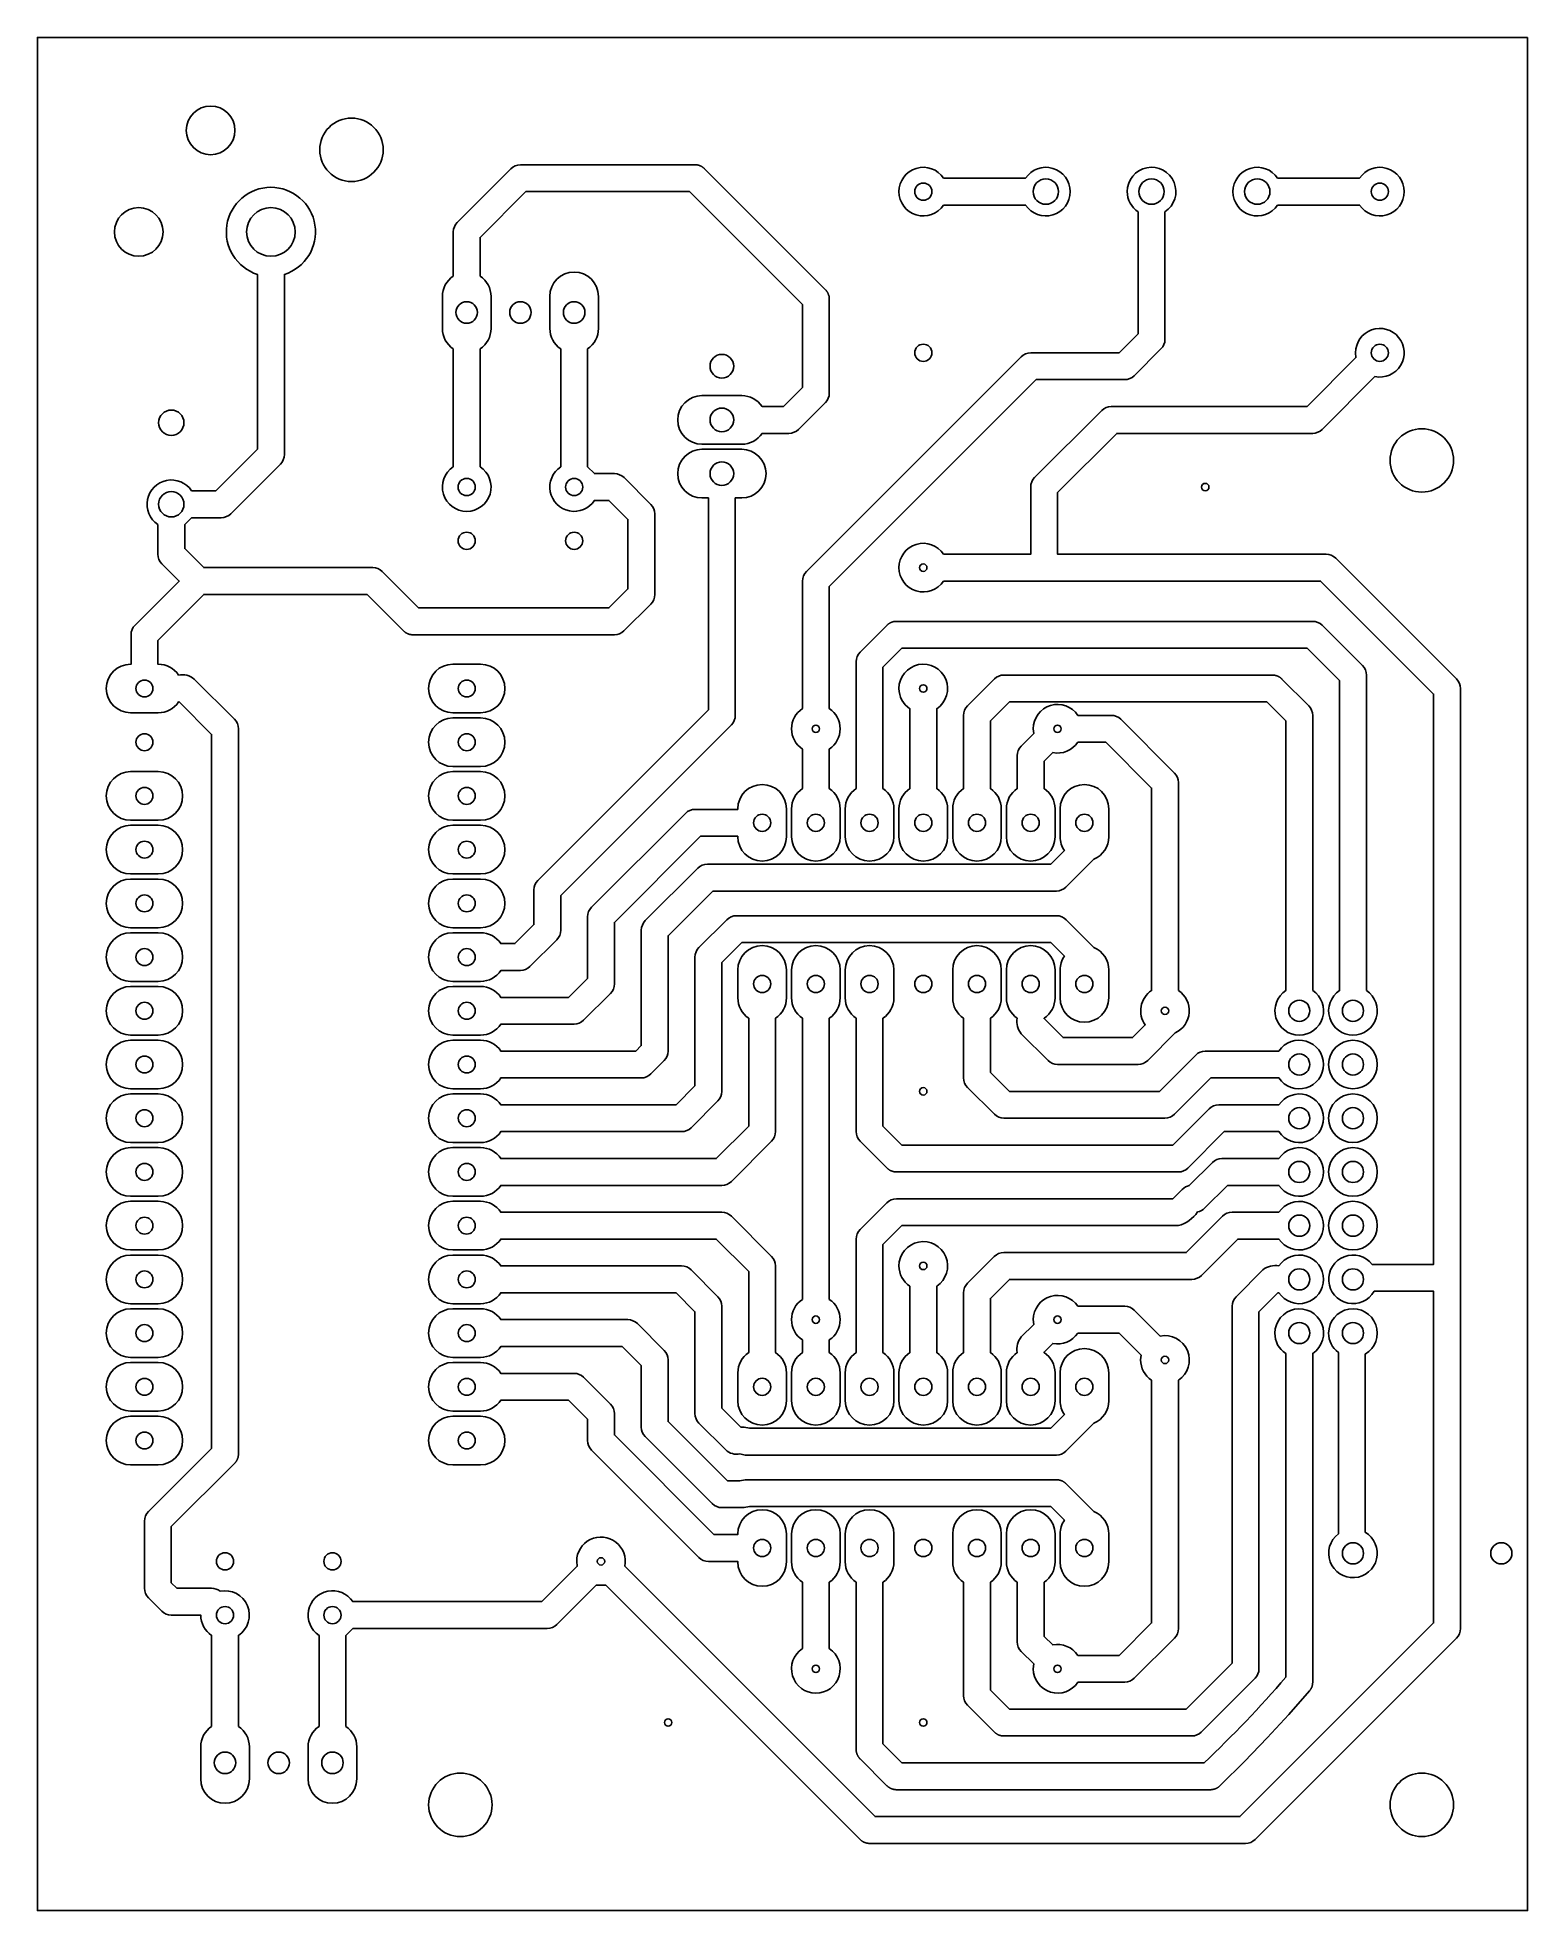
# Model space of a CAD drawing. Extents: x 86.3 to 156.8, y 5.1 to 93.7.
import ezdxf

# ---------------------------------------------------------------- set-up
doc = ezdxf.new("R2010")
doc.units = 0
for name, color, linetype in [('20', 30, 'CONTINUOUS'), ('44', 4, 'CONTINUOUS'), ('DEFAULT', 7, 'CONTINUOUS')]:
    doc.layers.add(name, color=color, linetype=linetype)

msp = doc.modelspace()

# ---------------------------------------------------------------- linework, layer by layer
at = {"layer": '20'}
msp.add_lwpolyline([(156.782, 93.679), (156.782, 5.109), (86.317, 5.109), (86.317, 93.679), (156.782, 93.679)], dxfattribs=at)
at = {"layer": '20', "extrusion": (0, 0, -1)}
for centre in [(-101.167, 88.367), (-151.782, 73.679), (-106.317, 10.109), (-151.782, 10.109)]:
    msp.add_circle(centre, 1.5, dxfattribs=at)
at = {"layer": '44', "extrusion": (0, 0, -1)}
for centre, radius in [((-94.507, 89.284), 1.15), ((-134.002, 86.389), 0.6), ((-139.002, 86.389), 0.6), ((-144.002, 86.389), 0.6), ((-128.207, 86.389), 0.406), ((-149.797, 86.389), 0.406), ((-91.107, 84.484), 1.15), ((-97.357, 84.484), 1.15), ((-106.617, 80.674), 0.508), ((-109.157, 80.674), 0.508), ((-111.697, 80.674), 0.508), ((-128.207, 78.769), 0.406), ((-149.797, 78.769), 0.406), ((-118.682, 78.134), 0.559), ((-92.647, 75.461), 0.6), ((-118.682, 75.594), 0.559), ((-118.682, 73.054), 0.559), ((-106.617, 72.419), 0.406), ((-111.697, 72.419), 0.406), ((-92.647, 71.606), 0.6), ((-141.542, 72.419), 0.175), ((-106.617, 69.879), 0.406), ((-111.697, 69.879), 0.406), ((-128.207, 68.609), 0.175), ((-91.377, 62.894), 0.4), ((-106.617, 62.894), 0.4), ((-128.207, 62.894), 0.175), ((-123.127, 60.989), 0.175), ((-134.557, 60.989), 0.175), ((-91.377, 60.354), 0.4), ((-106.617, 60.354), 0.4), ((-91.377, 57.814), 0.4), ((-106.617, 57.814), 0.4), ((-120.587, 56.544), 0.406), ((-123.127, 56.544), 0.406), ((-125.667, 56.544), 0.406), ((-128.207, 56.544), 0.406), ((-130.747, 56.544), 0.406), ((-133.287, 56.544), 0.406), ((-135.827, 56.544), 0.406), ((-91.377, 55.274), 0.4), ((-106.617, 55.274), 0.4), ((-91.377, 52.734), 0.4), ((-106.617, 52.734), 0.4), ((-91.377, 50.194), 0.4), ((-106.617, 50.194), 0.4), ((-120.587, 48.924), 0.406), ((-123.127, 48.924), 0.406), ((-125.667, 48.924), 0.406), ((-128.207, 48.924), 0.406), ((-130.747, 48.924), 0.406), ((-133.287, 48.924), 0.406), ((-135.827, 48.924), 0.406), ((-91.377, 47.654), 0.4), ((-106.617, 47.654), 0.4), ((-139.637, 47.654), 0.175), ((-145.987, 47.654), 0.5), ((-148.527, 47.654), 0.5), ((-91.377, 45.114), 0.4), ((-106.617, 45.114), 0.4), ((-145.987, 45.114), 0.5), ((-148.527, 45.114), 0.5), ((-128.207, 43.844), 0.175), ((-91.377, 42.574), 0.4), ((-106.617, 42.574), 0.4), ((-145.987, 42.574), 0.5), ((-148.527, 42.574), 0.5), ((-91.377, 40.034), 0.4), ((-106.617, 40.034), 0.4), ((-145.987, 40.034), 0.5), ((-148.527, 40.034), 0.5), ((-91.377, 37.494), 0.4), ((-106.617, 37.494), 0.4), ((-145.987, 37.494), 0.5), ((-148.527, 37.494), 0.5), ((-128.207, 35.589), 0.175), ((-145.987, 34.954), 0.5), ((-148.527, 34.954), 0.5), ((-91.377, 34.954), 0.4), ((-106.617, 34.954), 0.4), ((-91.377, 32.414), 0.4), ((-106.617, 32.414), 0.4), ((-123.127, 33.049), 0.175), ((-134.557, 33.049), 0.175), ((-145.987, 32.414), 0.5), ((-148.527, 32.414), 0.5), ((-139.637, 31.144), 0.175), ((-91.377, 29.874), 0.4), ((-106.617, 29.874), 0.4), ((-120.587, 29.874), 0.406), ((-123.127, 29.874), 0.406), ((-125.667, 29.874), 0.406), ((-128.207, 29.874), 0.406), ((-130.747, 29.874), 0.406), ((-133.287, 29.874), 0.406), ((-135.827, 29.874), 0.406), ((-91.377, 27.334), 0.4), ((-106.617, 27.334), 0.4), ((-120.587, 22.254), 0.406), ((-123.127, 22.254), 0.406), ((-125.667, 22.254), 0.406), ((-128.207, 22.254), 0.406), ((-130.747, 22.254), 0.406), ((-133.287, 22.254), 0.406), ((-135.827, 22.254), 0.406), ((-148.527, 21.999), 0.5), ((-155.543, 21.999), 0.5), ((-95.187, 21.619), 0.406), ((-100.267, 21.619), 0.406), ((-112.967, 21.619), 0.175), ((-95.187, 19.079), 0.406), ((-100.267, 19.079), 0.406), ((-123.127, 16.539), 0.175), ((-134.557, 16.539), 0.175), ((-116.142, 13.999), 0.175), ((-128.207, 13.999), 0.175), ((-95.187, 12.094), 0.508), ((-97.727, 12.094), 0.508), ((-100.267, 12.094), 0.508)]:
    msp.add_circle(centre, radius, dxfattribs=at)
at = {"layer": 'DEFAULT'}
for points in [[(123.573, 81.761), (123.585, 81.749), (123.596, 81.737), (123.607, 81.725), (123.618, 81.712), (123.628, 81.699), (123.638, 81.686), (123.648, 81.673), (123.657, 81.659), (123.666, 81.645), (123.674, 81.631), (123.682, 81.617), (123.69, 81.603), (123.697, 81.588), (123.704, 81.574), (123.711, 81.559), (123.717, 81.544), (123.723, 81.53), (123.728, 81.515), (123.733, 81.5), (123.737, 81.485), (123.742, 81.47), (123.745, 81.455), (123.749, 81.44), (123.752, 81.425), (123.754, 81.41), (123.756, 81.396), (123.758, 81.381), (123.76, 81.366), (123.761, 81.352), (123.762, 81.337), (123.762, 81.323), (123.762, 76.864, -0.198903), (123.576, 76.415), (122.31, 75.148, -0.200876), (121.857, 74.959), (120.581, 74.959, -0.251571), (119.622, 74.444), (117.743, 74.444, -1), (117.743, 76.744), (119.622, 76.744, -0.251571), (120.581, 76.229), (121.594, 76.229), (122.492, 77.127), (122.492, 81.046), (117.149, 86.389), (109.42, 86.389), (107.252, 84.221), (107.252, 82.394, -0.251571), (107.767, 81.436), (107.767, 79.912, -0.251571), (107.252, 78.953), (107.252, 73.377, -3.320926), (105.982, 73.377), (105.982, 78.953, -0.251571), (105.467, 79.912), (105.467, 81.436, -0.251571), (105.982, 82.394), (105.982, 84.484, -0.200876), (106.172, 84.936), (108.708, 87.473, -0.198903), (109.157, 87.659), (117.427, 87.658), (117.441, 87.658), (117.455, 87.657), (117.47, 87.656), (117.485, 87.654), (117.499, 87.653), (117.514, 87.65), (117.529, 87.648), (117.544, 87.645), (117.559, 87.641), (117.574, 87.638), (117.589, 87.634), (117.604, 87.629), (117.619, 87.624), (117.633, 87.619), (117.648, 87.613), (117.663, 87.607), (117.678, 87.601), (117.692, 87.594), (117.707, 87.586), (117.721, 87.579), (117.735, 87.571), (117.749, 87.562), (117.763, 87.553), (117.776, 87.544), (117.79, 87.534), (117.803, 87.524), (117.816, 87.514), (117.829, 87.503), (117.841, 87.492), (117.853, 87.481), (117.865, 87.469), (123.573, 81.761)], [(137.852, 86.389, -1.672264), (139.637, 85.43), (139.637, 79.404, -0.200876), (139.448, 78.951), (138.181, 77.685, -0.198903), (137.732, 77.499), (133.55, 77.499), (123.762, 67.711), (123.762, 61.947, -0.537136), (123.762, 60.03), (123.762, 58.163, -0.251571), (124.277, 57.204), (124.277, 55.883, -1), (121.977, 55.883), (121.977, 57.204, -0.251571), (122.492, 58.163), (122.492, 60.03, -0.537136), (122.492, 61.947), (122.492, 67.974, -0.198903), (122.678, 68.423), (132.838, 78.583, -0.198903), (133.287, 78.769), (137.469, 78.769), (138.367, 79.667), (138.367, 85.43, -0.251571), (137.852, 86.389)], [(133.044, 87.024, -3.320926), (133.044, 85.754), (129.166, 85.754, -3.320926), (129.166, 87.024), (133.044, 87.024)], [(148.839, 87.024, -3.320926), (148.839, 85.754), (144.961, 85.754, -3.320926), (144.961, 87.024), (148.839, 87.024)], [(115.507, 71.149), (115.507, 67.339, -0.200876), (115.318, 66.886), (114.051, 65.62, -0.198903), (113.602, 65.434), (104.063, 65.434), (104.049, 65.434), (104.034, 65.435), (104.02, 65.436), (104.005, 65.438), (103.99, 65.44), (103.976, 65.442), (103.961, 65.444), (103.946, 65.447), (103.931, 65.451), (103.916, 65.454), (103.901, 65.459), (103.886, 65.463), (103.871, 65.468), (103.856, 65.473), (103.842, 65.479), (103.827, 65.485), (103.812, 65.492), (103.798, 65.499), (103.783, 65.506), (103.769, 65.514), (103.755, 65.522), (103.741, 65.53), (103.727, 65.539), (103.713, 65.548), (103.7, 65.558), (103.687, 65.568), (103.674, 65.578), (103.661, 65.589), (103.649, 65.6), (103.637, 65.611), (103.625, 65.623), (101.909, 67.339), (94.18, 67.339), (92.012, 65.171), (92.012, 64.044), (92.031, 64.044, -0.251571), (92.99, 63.529, -0.231096), (93.735, 63.339), (95.636, 61.438, -0.198903), (95.822, 60.989), (95.822, 26.684), (95.822, 26.67), (95.821, 26.656), (95.82, 26.641), (95.818, 26.626), (95.816, 26.612), (95.814, 26.597), (95.812, 26.582), (95.809, 26.567), (95.805, 26.552), (95.802, 26.537), (95.797, 26.522), (95.793, 26.507), (95.788, 26.492), (95.783, 26.478), (95.777, 26.463), (95.771, 26.448), (95.764, 26.433), (95.757, 26.419), (95.75, 26.404), (95.742, 26.39), (95.734, 26.376), (95.726, 26.362), (95.717, 26.348), (95.708, 26.335), (95.698, 26.321), (95.688, 26.308), (95.678, 26.295), (95.667, 26.282), (95.656, 26.27), (95.645, 26.258), (95.633, 26.246), (92.647, 23.261), (92.647, 20.612), (92.911, 20.349), (94.552, 20.349, -0.173264), (94.955, 20.205, -0.82547), (95.822, 18.12), (95.822, 13.814, -0.251571), (96.337, 12.856), (96.337, 11.332, -1), (94.037, 11.332), (94.037, 12.856, -0.251571), (94.552, 13.814), (94.552, 18.12, -0.251571), (94.037, 19.079), (92.647, 19.079, -0.200876), (92.195, 19.268), (91.563, 19.9, -0.198903), (91.377, 20.349), (91.377, 23.524, -0.200876), (91.567, 23.976), (94.552, 26.962), (94.552, 60.726), (93.019, 62.259), (92.99, 62.259, -0.251571), (92.031, 61.744), (90.723, 61.744, -1), (90.723, 64.044), (90.742, 64.044), (90.742, 65.434, -0.200876), (90.932, 65.886), (93.02, 67.973), (92.202, 68.791, -0.200876), (92.012, 69.244), (92.012, 70.647, -1.223584), (93.606, 72.241), (94.747, 72.241), (96.722, 74.217), (96.722, 82.474, -6.485172), (97.992, 82.474), (97.992, 73.954, -0.200876), (97.803, 73.501), (95.462, 71.16, -0.200876), (95.01, 70.971), (93.606, 70.971), (93.282, 70.647), (93.282, 69.507), (94.18, 68.609), (102.172, 68.609, -0.198903), (102.621, 68.423), (104.34, 66.704), (113.339, 66.704), (114.237, 67.602), (114.237, 70.886), (113.339, 71.784), (112.656, 71.784, -1.223584), (111.062, 73.377), (111.062, 78.953, -0.251571), (110.547, 79.912), (110.547, 81.436, -1), (112.847, 81.436), (112.847, 79.912, -0.251571), (112.332, 78.953), (112.332, 73.377), (112.656, 73.054), (113.602, 73.054, -0.200876), (114.055, 72.864), (115.321, 71.598, -0.198903), (115.507, 71.149)], [(153.607, 62.894), (153.607, 18.444, -0.200876), (153.418, 17.991), (143.896, 8.47, -0.198903), (143.447, 8.284), (125.653, 8.284), (125.639, 8.284), (125.624, 8.285), (125.61, 8.286), (125.595, 8.288), (125.58, 8.29), (125.566, 8.292), (125.551, 8.294), (125.536, 8.297), (125.521, 8.301), (125.506, 8.304), (125.491, 8.309), (125.476, 8.313), (125.461, 8.318), (125.446, 8.323), (125.432, 8.329), (125.417, 8.335), (125.402, 8.342), (125.388, 8.349), (125.373, 8.356), (125.359, 8.364), (125.345, 8.372), (125.331, 8.38), (125.317, 8.389), (125.303, 8.398), (125.29, 8.408), (125.277, 8.418), (125.264, 8.428), (125.251, 8.439), (125.239, 8.45), (125.227, 8.461), (125.215, 8.473), (113.196, 20.492), (112.738, 20.492), (110.88, 18.633, -0.200876), (110.427, 18.444), (101.226, 18.444), (100.902, 18.12), (100.902, 13.814, -0.251571), (101.417, 12.856), (101.417, 11.332, -1), (99.117, 11.332), (99.117, 12.856, -0.251571), (99.632, 13.814), (99.632, 18.12, -1.223584), (101.226, 19.714), (110.164, 19.714), (111.84, 21.39), (111.817, 21.619, -1.105604), (114.094, 21.39), (125.93, 9.554), (143.184, 9.554), (152.337, 18.707), (152.337, 34.391), (149.53, 34.391, -3.30958), (149.434, 35.661), (152.337, 35.661), (152.337, 62.631), (146.994, 67.974), (129.166, 67.974, -3.320926), (129.166, 69.244), (133.287, 69.244), (133.287, 72.419, -0.198903), (133.473, 72.868), (136.645, 76.039, -0.200876), (137.097, 76.229), (146.359, 76.229), (148.67, 78.54), (148.647, 78.769, -2.803866), (149.568, 77.642), (147.071, 75.145, -0.198903), (146.622, 74.959), (137.36, 74.959), (134.557, 72.156), (134.557, 69.244), (147.257, 69.244, -0.200876), (147.71, 69.054), (153.421, 63.343, -0.198903), (153.607, 62.894)], [(119.622, 74.204, -1), (119.622, 71.904), (119.317, 71.904), (119.317, 61.624, -0.198903), (119.131, 61.175), (111.062, 53.105), (111.062, 51.464, -0.198903), (110.876, 51.015), (109.606, 49.745, -0.198903), (109.157, 49.559), (108.23, 49.559, -0.251571), (107.271, 49.044), (105.963, 49.044, -1), (105.963, 51.344), (107.271, 51.344, -0.251571), (108.23, 50.829), (108.894, 50.829), (109.792, 51.727), (109.792, 53.369, -0.200876), (109.982, 53.821), (118.047, 61.887), (118.047, 71.904), (117.743, 71.904, -1), (117.743, 74.204), (119.622, 74.204)], [(149.162, 48.612, -3.320926), (147.892, 48.612), (147.892, 63.266), (146.359, 64.799), (127.2, 64.799), (126.302, 63.901), (126.302, 58.163, -0.251571), (126.817, 57.204), (126.817, 55.883, -1), (124.517, 55.883), (124.517, 57.204, -0.251571), (125.032, 58.163), (125.032, 64.164, -0.198903), (125.218, 64.613), (126.485, 65.879), (126.497, 65.891), (126.509, 65.902), (126.521, 65.913), (126.534, 65.924), (126.547, 65.934), (126.56, 65.944), (126.573, 65.954), (126.587, 65.963), (126.601, 65.972), (126.615, 65.981), (126.629, 65.989), (126.643, 65.996), (126.658, 66.004), (126.672, 66.011), (126.687, 66.017), (126.702, 66.023), (126.716, 66.029), (126.731, 66.034), (126.746, 66.039), (126.761, 66.044), (126.776, 66.048), (126.791, 66.051), (126.806, 66.055), (126.821, 66.058), (126.836, 66.06), (126.85, 66.063), (126.865, 66.064), (126.88, 66.066), (126.894, 66.067), (126.909, 66.068), (126.923, 66.068), (146.622, 66.069, -0.198903), (147.071, 65.883), (148.976, 63.978, -0.198903), (149.162, 63.529), (149.162, 48.612)], [(107.271, 64.044, -1), (107.271, 61.744), (105.963, 61.744, -1), (105.963, 64.044), (107.271, 64.044)], [(127.057, 62.894, -1.672264), (128.842, 61.935), (128.842, 58.163, -0.251571), (129.357, 57.204), (129.357, 55.883, -1), (127.057, 55.883), (127.057, 57.204, -0.251571), (127.572, 58.163), (127.572, 61.935, -0.251571), (127.057, 62.894)], [(146.622, 48.612, -3.320926), (145.352, 48.612), (145.352, 61.361), (144.454, 62.259), (132.28, 62.259), (131.382, 61.361), (131.382, 58.163, -0.251571), (131.897, 57.204), (131.897, 55.883, -1), (129.597, 55.883), (129.597, 57.204, -0.251571), (130.112, 58.163), (130.112, 61.624, -0.200876), (130.302, 62.076), (131.568, 63.343, -0.198903), (132.017, 63.529), (144.732, 63.528), (144.746, 63.528), (144.76, 63.527), (144.775, 63.526), (144.79, 63.524), (144.804, 63.523), (144.819, 63.52), (144.834, 63.518), (144.849, 63.515), (144.864, 63.511), (144.879, 63.508), (144.894, 63.504), (144.909, 63.499), (144.924, 63.494), (144.938, 63.489), (144.953, 63.483), (144.968, 63.477), (144.983, 63.471), (144.997, 63.464), (145.012, 63.456), (145.026, 63.449), (145.04, 63.441), (145.054, 63.432), (145.068, 63.423), (145.081, 63.414), (145.095, 63.404), (145.108, 63.394), (145.121, 63.384), (145.134, 63.373), (145.146, 63.362), (145.158, 63.351), (145.17, 63.339), (146.436, 62.073, -0.198903), (146.622, 61.624), (146.622, 48.612)], [(140.272, 48.612, -0.585396), (140.125, 46.612), (138.82, 45.303, -0.200876), (138.367, 45.114), (134.557, 45.114, -0.198903), (134.108, 45.3), (132.842, 46.566, -0.231625), (132.652, 47.304, -0.251571), (132.137, 48.263), (132.137, 49.584, -1), (134.437, 49.584), (134.437, 48.263, -0.251571), (133.922, 47.304), (133.922, 47.282), (134.82, 46.384), (138.104, 46.384), (138.703, 46.983, -0.425389), (139.002, 48.612), (139.002, 58.186), (136.834, 60.354), (135.516, 60.354, -0.30558), (134.328, 59.862), (133.922, 59.456), (133.922, 58.163, -0.251571), (134.437, 57.204), (134.437, 55.883, -1), (132.137, 55.883), (132.137, 57.204, -0.251571), (132.652, 58.163), (132.652, 59.719, -0.198903), (132.838, 60.168), (133.43, 60.76), (133.407, 60.989, -0.743232), (135.516, 61.624), (137.097, 61.624, -0.198903), (137.546, 61.438), (140.086, 58.898, -0.198903), (140.272, 58.449), (140.272, 48.612)], [(107.271, 61.504, -1), (107.271, 59.204), (105.963, 59.204, -1), (105.963, 61.504), (107.271, 61.504)], [(92.031, 58.964, -1), (92.031, 56.664), (90.723, 56.664, -1), (90.723, 58.964), (92.031, 58.964)], [(107.271, 58.964, -1), (107.271, 56.664), (105.963, 56.664, -1), (105.963, 58.964), (107.271, 58.964)], [(136.977, 57.204), (136.977, 55.883, -0.30111), (136.276, 54.824), (134.956, 53.504, -0.198903), (134.507, 53.318), (118.26, 53.318), (116.142, 51.201), (116.142, 45.749, -0.198903), (115.956, 45.3), (115.325, 44.668, -0.200876), (114.872, 44.479), (108.23, 44.479, -0.251571), (107.271, 43.964), (105.963, 43.964, -1), (105.963, 46.264), (107.271, 46.264, -0.251571), (108.23, 45.749), (114.609, 45.749), (114.872, 46.012), (114.872, 51.464, -0.200876), (115.062, 51.916), (117.548, 54.402, -0.198903), (117.997, 54.588), (134.244, 54.588), (134.883, 55.227, -0.152958), (134.677, 55.883), (134.677, 57.204, -1), (136.977, 57.204)], [(121.737, 57.204), (121.737, 55.883, -1), (119.437, 55.883), (119.437, 55.909), (117.675, 55.909), (113.602, 51.836), (113.602, 48.924, -0.198903), (113.416, 48.475), (112.146, 47.205, -0.198903), (111.697, 47.019), (108.23, 47.019, -0.251571), (107.271, 46.504), (105.963, 46.504, -1), (105.963, 48.804), (107.271, 48.804, -0.251571), (108.23, 48.289), (111.434, 48.289), (112.332, 49.187), (112.332, 52.099, -0.198903), (112.518, 52.548), (116.96, 56.989, -0.200876), (117.412, 57.179), (119.437, 57.179), (119.437, 57.204, -1), (121.737, 57.204)], [(92.031, 56.424, -1), (92.031, 54.124), (90.723, 54.124, -1), (90.723, 56.424), (92.031, 56.424)], [(107.271, 56.424, -1), (107.271, 54.124), (105.963, 54.124, -1), (105.963, 56.424), (107.271, 56.424)], [(92.031, 53.884, -1), (92.031, 51.584), (90.723, 51.584, -1), (90.723, 53.884), (92.031, 53.884)], [(107.271, 53.884, -1), (107.271, 51.584), (105.963, 51.584, -1), (105.963, 53.884), (107.271, 53.884)], [(136.977, 49.584), (136.977, 48.263, -1), (134.677, 48.263), (134.677, 49.584, -0.152958), (134.883, 50.24), (134.244, 50.879), (119.631, 50.879), (118.682, 49.931), (118.682, 43.844, -0.200876), (118.493, 43.391), (117.226, 42.125, -0.198903), (116.777, 41.939), (108.23, 41.939, -0.251571), (107.271, 41.424), (105.963, 41.424, -1), (105.963, 43.724), (107.271, 43.724, -0.251571), (108.23, 43.209), (116.514, 43.209), (117.412, 44.107), (117.412, 50.194, -0.198903), (117.598, 50.643), (118.916, 51.96, -0.200876), (119.368, 52.149), (134.507, 52.149, -0.200876), (134.959, 51.96), (136.273, 50.646), (136.276, 50.643, -0.301098), (136.977, 49.584)], [(92.031, 51.344, -1), (92.031, 49.044), (90.723, 49.044, -1), (90.723, 51.344), (92.031, 51.344)], [(121.737, 49.584), (121.737, 48.263, -0.251571), (121.222, 47.304), (121.222, 41.939, -0.200876), (121.033, 41.486), (119.131, 39.585, -0.198903), (118.682, 39.399), (108.23, 39.399, -0.251571), (107.271, 38.884), (105.963, 38.884, -1), (105.963, 41.184), (107.271, 41.184, -0.251571), (108.23, 40.669), (118.419, 40.669), (119.952, 42.202), (119.952, 47.304, -0.251571), (119.437, 48.263), (119.437, 49.584, -1), (121.737, 49.584)], [(124.277, 49.584), (124.277, 48.263, -0.251571), (123.762, 47.304), (123.762, 34.007, -0.537136), (123.762, 32.09), (123.762, 31.493, -0.251571), (124.277, 30.534), (124.277, 29.213, -1), (121.977, 29.213), (121.977, 30.534, -0.251571), (122.492, 31.493), (122.492, 32.09, -0.537136), (122.492, 34.007), (122.492, 47.304, -0.251571), (121.977, 48.263), (121.977, 49.584, -1), (124.277, 49.584)], [(145.029, 43.209, -3.320926), (145.029, 41.939), (142.44, 41.939), (140.721, 40.22, -0.198903), (140.272, 40.034), (126.923, 40.034), (126.909, 40.034), (126.894, 40.035), (126.88, 40.036), (126.865, 40.038), (126.85, 40.04), (126.836, 40.042), (126.821, 40.044), (126.806, 40.047), (126.791, 40.051), (126.776, 40.054), (126.761, 40.059), (126.746, 40.063), (126.731, 40.068), (126.716, 40.073), (126.702, 40.079), (126.687, 40.085), (126.672, 40.092), (126.658, 40.099), (126.643, 40.106), (126.629, 40.114), (126.615, 40.122), (126.601, 40.13), (126.587, 40.139), (126.573, 40.148), (126.56, 40.158), (126.547, 40.168), (126.534, 40.178), (126.521, 40.189), (126.509, 40.2), (126.497, 40.211), (126.485, 40.223), (125.218, 41.49, -0.198903), (125.032, 41.939), (125.032, 47.304, -0.251571), (124.517, 48.263), (124.517, 49.584, -1), (126.817, 49.584), (126.817, 48.263, -0.251571), (126.302, 47.304), (126.302, 42.202), (127.2, 41.304), (140.009, 41.304), (141.728, 43.023, -0.198903), (142.177, 43.209), (145.029, 43.209)], [(145.029, 45.749, -3.320926), (145.029, 44.479), (141.805, 44.479), (140.086, 42.76, -0.198903), (139.637, 42.574), (132.017, 42.574, -0.198903), (131.568, 42.76), (130.302, 44.026, -0.200876), (130.112, 44.479), (130.112, 47.304, -0.251571), (129.597, 48.263), (129.597, 49.584, -1), (131.897, 49.584), (131.897, 48.263, -0.251571), (131.382, 47.304), (131.382, 44.742), (132.28, 43.844), (139.374, 43.844), (141.093, 45.563, -0.198903), (141.542, 45.749), (145.029, 45.749)], [(92.031, 48.804, -1), (92.031, 46.504), (90.723, 46.504, -1), (90.723, 48.804), (92.031, 48.804)], [(92.031, 46.264, -1), (92.031, 43.964), (90.723, 43.964, -1), (90.723, 46.264), (92.031, 46.264)], [(92.031, 43.724, -1), (92.031, 41.424), (90.723, 41.424, -1), (90.723, 43.724), (92.031, 43.724)], [(92.031, 41.184, -1), (92.031, 38.884), (90.723, 38.884, -1), (90.723, 41.184), (92.031, 41.184)], [(145.029, 40.669, -3.320926), (145.029, 39.399), (142.594, 39.399), (141.51, 38.315, -0.149744), (141.182, 38.14, -0.171792), (140.272, 37.494), (127.2, 37.494), (126.302, 36.596), (126.302, 31.493, -0.251571), (126.817, 30.534), (126.817, 29.213, -1), (124.517, 29.213), (124.517, 30.534, -0.251571), (125.032, 31.493), (125.032, 36.859, -0.198903), (125.218, 37.308), (126.485, 38.574, -0.200876), (126.937, 38.764), (140.009, 38.764), (140.455, 39.209, -0.151686), (140.787, 39.387), (141.882, 40.483, -0.198903), (142.331, 40.669), (145.029, 40.669)], [(92.031, 38.644, -1), (92.031, 36.344), (90.723, 36.344, -1), (90.723, 38.644), (92.031, 38.644)], [(121.737, 30.534), (121.737, 29.213, -1), (119.437, 29.213), (119.437, 30.534, -0.251571), (119.952, 31.493), (119.952, 35.326), (118.419, 36.859), (108.23, 36.859, -0.251571), (107.271, 36.344), (105.963, 36.344, -1), (105.963, 38.644), (107.271, 38.644, -0.251571), (108.23, 38.129), (118.682, 38.129, -0.198903), (119.131, 37.943), (121.036, 36.038, -0.198903), (121.222, 35.589), (121.222, 31.493, -0.251571), (121.737, 30.534)], [(145.029, 38.129, -3.320926), (145.029, 36.859), (143.075, 36.859), (141.36, 35.143, -0.200876), (140.907, 34.954), (132.28, 34.954), (131.382, 34.056), (131.382, 31.493, -0.251571), (131.897, 30.534), (131.897, 29.213, -1), (129.597, 29.213), (129.597, 30.534, -0.251571), (130.112, 31.493), (130.112, 34.319, -0.198903), (130.298, 34.768), (131.565, 36.034, -0.200876), (132.017, 36.224), (140.644, 36.224), (142.36, 37.939, -0.200876), (142.812, 38.129), (145.029, 38.129)], [(127.057, 35.589, -1.672264), (128.842, 34.63), (128.842, 31.493, -0.251571), (129.357, 30.534), (129.357, 29.213, -1), (127.057, 29.213), (127.057, 30.534, -0.251571), (127.572, 31.493), (127.572, 34.63, -0.251571), (127.057, 35.589)], [(92.031, 36.104, -1), (92.031, 33.804), (90.723, 33.804, -1), (90.723, 36.104), (92.031, 36.104)], [(136.977, 30.534), (136.977, 29.213, -0.301109), (136.276, 28.154), (134.956, 26.834, -0.198903), (134.507, 26.648), (119.788, 26.648), (119.539, 26.699, -0.234989), (118.865, 26.888), (117.598, 28.155, -0.198903), (117.412, 28.604), (117.412, 33.421), (116.514, 34.319), (108.23, 34.319, -0.251571), (107.271, 33.804), (105.963, 33.804, -1), (105.963, 36.104), (107.271, 36.104, -0.251571), (108.23, 35.589), (116.777, 35.589, -0.198903), (117.226, 35.403), (118.493, 34.136, -0.200876), (118.682, 33.684), (118.682, 28.867), (119.581, 27.968), (119.737, 27.969), (119.986, 27.918), (134.244, 27.918), (134.883, 28.557, -0.152958), (134.677, 29.213), (134.677, 30.534, -1), (136.977, 30.534)], [(145.029, 35.589, -3.320926), (145.029, 34.319), (144.98, 34.319), (144.082, 33.421), (144.082, 16.539, -0.198903), (143.896, 16.09), (141.356, 13.55, -0.198903), (140.907, 13.364), (132.003, 13.364), (131.989, 13.364), (131.974, 13.365), (131.96, 13.366), (131.945, 13.368), (131.93, 13.37), (131.916, 13.372), (131.901, 13.374), (131.886, 13.377), (131.871, 13.381), (131.856, 13.384), (131.841, 13.389), (131.826, 13.393), (131.811, 13.398), (131.796, 13.403), (131.782, 13.409), (131.767, 13.415), (131.752, 13.422), (131.738, 13.429), (131.723, 13.436), (131.709, 13.444), (131.695, 13.452), (131.681, 13.46), (131.667, 13.469), (131.653, 13.478), (131.64, 13.488), (131.627, 13.498), (131.614, 13.508), (131.601, 13.519), (131.589, 13.53), (131.577, 13.541), (131.565, 13.553), (130.298, 14.82, -0.198903), (130.112, 15.269), (130.112, 20.634, -0.251571), (129.597, 21.593), (129.597, 22.914, -1), (131.897, 22.914), (131.897, 21.593, -0.251571), (131.382, 20.634), (131.382, 15.532), (132.28, 14.634), (140.644, 14.634), (142.812, 16.802), (142.812, 33.684, -0.198903), (142.998, 34.133), (144.265, 35.399, -0.229349), (145.029, 35.589)], [(139.408, 32.271, -0.824106), (140.272, 30.185), (140.272, 18.444, -0.200876), (140.083, 17.991), (138.185, 16.093, -0.200876), (137.732, 15.904), (135.516, 15.904, -0.743232), (133.407, 16.539), (133.43, 16.768), (132.838, 17.36, -0.198903), (132.652, 17.809), (132.652, 20.634, -0.251571), (132.137, 21.593), (132.137, 22.914, -1), (134.437, 22.914), (134.437, 21.593, -0.251571), (133.922, 20.634), (133.922, 18.072), (134.328, 17.666, -0.30558), (135.516, 17.174), (137.469, 17.174), (139.002, 18.707), (139.002, 30.185, -0.251571), (138.487, 31.144), (138.51, 31.373), (137.469, 32.414), (135.516, 32.414, -0.30558), (134.328, 31.922), (133.922, 31.516), (133.922, 31.493, -0.251571), (134.437, 30.534), (134.437, 29.213, -1), (132.137, 29.213), (132.137, 30.534, -0.251571), (132.652, 31.493, -0.231625), (132.842, 32.231), (133.43, 32.82), (133.407, 33.049, -0.743232), (135.516, 33.684), (137.732, 33.684, -0.200876), (138.185, 33.494), (139.408, 32.271)], [(92.031, 33.564, -1), (92.031, 31.264), (90.723, 31.264, -1), (90.723, 33.564), (92.031, 33.564)], [(136.977, 22.914), (136.977, 21.593, -1), (134.677, 21.593), (134.677, 22.914, -0.152958), (134.883, 23.57), (134.244, 24.209), (119.986, 24.209), (119.737, 24.159, -0.000004), (118.682, 24.159, -0.200876), (118.23, 24.348), (115.058, 27.52, -0.198903), (114.872, 27.969), (114.872, 30.881), (113.974, 31.779), (108.23, 31.779, -0.251571), (107.271, 31.264), (105.963, 31.264, -1), (105.963, 33.564), (107.271, 33.564, -0.251571), (108.23, 33.049), (114.237, 33.049, -0.198903), (114.686, 32.863), (115.956, 31.593, -0.198903), (116.142, 31.144), (116.142, 28.232), (118.945, 25.429), (119.539, 25.429), (119.788, 25.479), (134.521, 25.479), (134.535, 25.479), (134.55, 25.478), (134.564, 25.477), (134.579, 25.475), (134.594, 25.473), (134.608, 25.471), (134.623, 25.469), (134.638, 25.466), (134.653, 25.462), (134.668, 25.459), (134.683, 25.454), (134.698, 25.45), (134.713, 25.445), (134.728, 25.44), (134.742, 25.434), (134.757, 25.428), (134.772, 25.421), (134.786, 25.414), (134.801, 25.407), (134.815, 25.399), (134.829, 25.391), (134.843, 25.383), (134.857, 25.374), (134.871, 25.365), (134.884, 25.355), (134.897, 25.345), (134.91, 25.335), (134.923, 25.324), (134.935, 25.313), (134.947, 25.302), (134.959, 25.29), (136.273, 23.976), (136.276, 23.973, -0.301098), (136.977, 22.914)], [(144.837, 32.414, -1.672264), (146.622, 31.455), (146.622, 15.907), (146.622, 15.892), (146.622, 15.877), (146.621, 15.862), (146.62, 15.847), (146.618, 15.832), (146.617, 15.818), (146.614, 15.803), (146.612, 15.788), (146.609, 15.774), (146.606, 15.76), (146.602, 15.745), (146.599, 15.731), (146.594, 15.717), (146.59, 15.704), (146.585, 15.69), (146.58, 15.677), (146.575, 15.663), (146.57, 15.65), (146.564, 15.637), (146.558, 15.625), (146.552, 15.612), (146.545, 15.6), (146.538, 15.588), (146.531, 15.576), (146.524, 15.565), (146.517, 15.553), (146.509, 15.542), (146.502, 15.531), (146.494, 15.521), (146.486, 15.51), (146.478, 15.5), (146.469, 15.49), (145.493, 14.379), (144.468, 13.268), (143.394, 12.157), (142.272, 11.045), (142.261, 11.032), (142.248, 11.019), (142.236, 11.006), (142.223, 10.994), (142.209, 10.982), (142.196, 10.97), (142.182, 10.959), (142.168, 10.948), (142.153, 10.937), (142.138, 10.927), (142.123, 10.918), (142.108, 10.909), (142.093, 10.9), (142.077, 10.892), (142.062, 10.884), (142.046, 10.877), (142.03, 10.87), (142.014, 10.864), (141.998, 10.858), (141.982, 10.853), (141.965, 10.848), (141.949, 10.844), (141.933, 10.84), (141.917, 10.836), (141.901, 10.833), (141.885, 10.831), (141.869, 10.828), (141.853, 10.827), (141.837, 10.825), (141.821, 10.824), (141.806, 10.824), (126.937, 10.824), (126.921, 10.824), (126.905, 10.824), (126.888, 10.826), (126.872, 10.827), (126.856, 10.829), (126.839, 10.831), (126.823, 10.834), (126.807, 10.837), (126.791, 10.841), (126.776, 10.845), (126.76, 10.849), (126.745, 10.854), (126.73, 10.859), (126.715, 10.864), (126.7, 10.87), (126.685, 10.876), (126.671, 10.882), (126.657, 10.889), (126.643, 10.896), (126.629, 10.903), (126.616, 10.911), (126.603, 10.919), (126.59, 10.927), (126.578, 10.935), (126.565, 10.944), (126.553, 10.953), (126.542, 10.962), (126.531, 10.971), (126.52, 10.98), (126.509, 10.99), (126.498, 11), (126.488, 11.01), (125.218, 12.28), (125.209, 12.29), (125.199, 12.3), (125.189, 12.311), (125.18, 12.322), (125.171, 12.333), (125.162, 12.345), (125.153, 12.357), (125.144, 12.369), (125.136, 12.381), (125.128, 12.394), (125.12, 12.407), (125.112, 12.42), (125.105, 12.434), (125.098, 12.448), (125.091, 12.462), (125.085, 12.476), (125.079, 12.491), (125.073, 12.506), (125.067, 12.521), (125.062, 12.536), (125.058, 12.551), (125.053, 12.567), (125.049, 12.583), (125.046, 12.599), (125.043, 12.614), (125.04, 12.631), (125.038, 12.647), (125.036, 12.663), (125.034, 12.679), (125.033, 12.696), (125.033, 12.712), (125.032, 20.634, -0.251571), (124.517, 21.593), (124.517, 22.914, -1), (126.817, 22.914), (126.817, 21.593, -0.251571), (126.302, 20.634), (126.302, 12.992), (127.2, 12.094), (141.483, 12.094, 0.025995), (145.352, 16.139), (145.352, 31.455, -0.272589), (144.837, 32.414)], [(147.377, 32.414, -1.729721), (149.105, 31.419), (149.105, 22.994, -3.313699), (147.835, 22.917), (147.835, 31.496, -0.235299), (147.377, 32.414)], [(92.031, 31.024, -1), (92.031, 28.724), (90.723, 28.724, -1), (90.723, 31.024), (92.031, 31.024)], [(121.737, 22.914), (121.737, 21.593, -1), (119.437, 21.593), (119.437, 21.619), (118.047, 21.619, -0.200876), (117.595, 21.808), (112.518, 26.885, -0.198903), (112.332, 27.334), (112.332, 28.341), (111.434, 29.239), (108.23, 29.239, -0.251571), (107.271, 28.724), (105.963, 28.724, -1), (105.963, 31.024), (107.271, 31.024, -0.251571), (108.23, 30.509), (111.697, 30.509, -0.198903), (112.146, 30.323), (113.413, 29.056, -0.200876), (113.602, 28.604), (113.602, 27.597), (118.31, 22.889), (119.437, 22.889), (119.437, 22.914, -1), (121.737, 22.914)], [(92.031, 28.484, -1), (92.031, 26.184), (90.723, 26.184, -1), (90.723, 28.484), (92.031, 28.484)], [(107.271, 28.484, -1), (107.271, 26.184), (105.963, 26.184, -1), (105.963, 28.484), (107.271, 28.484)], [(124.277, 22.914), (124.277, 21.593, -0.251571), (123.762, 20.634), (123.762, 17.497, -3.320926), (122.492, 17.497), (122.492, 20.634, -0.251571), (121.977, 21.593), (121.977, 22.914, -1), (124.277, 22.914)]]:
    msp.add_lwpolyline(points, format="xyb", dxfattribs=at)
at = {"layer": 'DEFAULT', "extrusion": (0, 0, -1)}
for centre in [(-148.527, 45.114), (-148.527, 42.574), (-148.527, 40.034), (-148.527, 37.494)]:
    msp.add_circle(centre, 1.15, dxfattribs=at)

doc.saveas('drawing.dxf')
